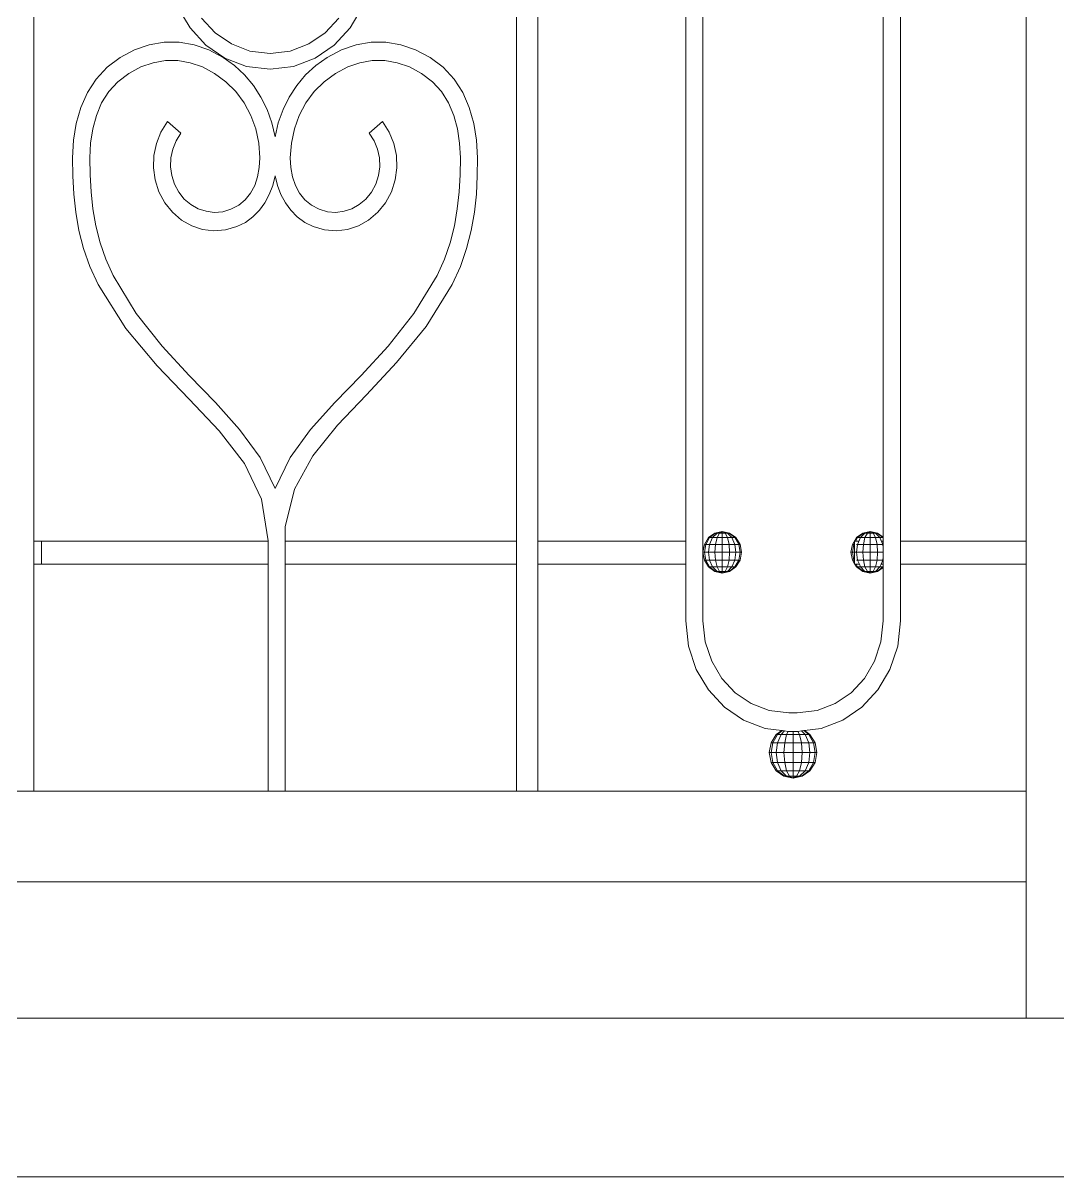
# Model space of a CAD drawing. Header units: millimetres. Extents: x 1832547 to 2001569, y -558009 to -417808.
# Drawn here: x 1987072 to 1987528, y -528144 to -527635 of the extents above; entities that cross this region are included whole.
import ezdxf

# ---------------------------------------------------------------- set-up
doc = ezdxf.new("R2010")
doc.units = ezdxf.units.MM
doc.header["$MEASUREMENT"] = 0
doc.layers.add('CA.thay 145', color=145, linetype='CONTINUOUS', lineweight=18)
doc.layers.add('CA_manh 08', color=8, linetype='CONTINUOUS', lineweight=9)

msp = doc.modelspace()

# ---------------------------------------------------------------- linework, layer by layer
at = {"layer": 'CA.thay 145'}
msp.add_lwpolyline([(1991872.8, -528143.59), (1983421.69, -528143.59)], dxfattribs=at)
at = {"layer": 'CA_manh 08'}
for p, q in [((1987076.45, -527351.16), (1987076.45, -527863.43)), ((1987289.06, -527863.43), (1987289.06, -527351.16)), ((1987298.52, -527351.16), (1987298.52, -527863.43)), ((1987363.69, -527863.43), (1987363.69, -527351.16)), ((1987450.7, -527861.66), (1987450.7, -527351.77)), ((1987458.27, -527351.16), (1987458.27, -527863.43)), ((1987513.69, -527863.43), (1987513.69, -527351.16)), ((1987371.25, -527352.13), (1987371.25, -527868.32)), ((1987139.93, -527628.26), (1987145.27, -527637.27)), ((1987215.82, -527637.27), (1987221.16, -527628.26)), ((1987156.3, -527639.4), (1987150.3, -527632.95)), ((1987210.8, -527632.95), (1987204.79, -527639.4)), ((1987145.27, -527637.27), (1987152.28, -527644.8)), ((1987163.5, -527644.32), (1987156.3, -527639.4)), ((1987204.79, -527639.4), (1987197.59, -527644.32)), ((1987208.82, -527644.8), (1987215.82, -527637.27)), ((1987114.48, -527650.24), (1987120.85, -527646.89)), ((1987120.85, -527646.89), (1987127.34, -527644.66)), ((1987127.34, -527644.66), (1987133.89, -527643.54)), ((1987133.89, -527643.54), (1987140.47, -527643.54)), ((1987140.47, -527643.54), (1987147.03, -527644.66)), ((1987147.03, -527644.66), (1987153.52, -527646.89)), ((1987152.28, -527644.8), (1987160.67, -527650.54)), ((1987153.52, -527646.89), (1987159.89, -527650.24)), ((1987171.66, -527647.45), (1987163.5, -527644.32)), ((1987197.59, -527644.32), (1987189.43, -527647.45)), ((1987200.42, -527650.54), (1987208.82, -527644.8)), ((1987205.62, -527650.24), (1987211.99, -527646.89)), ((1987211.99, -527646.89), (1987218.48, -527644.66)), ((1987218.48, -527644.66), (1987225.03, -527643.54)), ((1987225.03, -527643.54), (1987231.61, -527643.54)), ((1987231.61, -527643.54), (1987238.17, -527644.66)), ((1987238.17, -527644.66), (1987244.66, -527646.89)), ((1987251.03, -527650.24), (1987244.66, -527646.89)), ((1987108.69, -527654.6), (1987114.48, -527650.24)), ((1987134.46, -527651.64), (1987129.01, -527652.58)), ((1987139.92, -527651.64), (1987134.46, -527651.64)), ((1987145.36, -527652.58), (1987139.92, -527651.64)), ((1987159.89, -527650.24), (1987164.86, -527653.79)), ((1987160.67, -527650.54), (1987170.19, -527654.19)), ((1987180.55, -527648.56), (1987171.66, -527647.45)), ((1987189.43, -527647.45), (1987180.55, -527648.56)), ((1987190.91, -527654.19), (1987200.42, -527650.54)), ((1987200.65, -527653.79), (1987205.62, -527650.24)), ((1987225.59, -527651.64), (1987220.15, -527652.58)), ((1987231.05, -527651.64), (1987225.59, -527651.64)), ((1987236.49, -527652.58), (1987231.05, -527651.64)), ((1987251.03, -527650.24), (1987256.81, -527654.6)), ((1987103.91, -527659.81), (1987108.69, -527654.6)), ((1987123.61, -527654.46), (1987118.26, -527657.28)), ((1987123.61, -527654.46), (1987129.01, -527652.58)), ((1987150.77, -527654.46), (1987145.36, -527652.58)), ((1987156.11, -527657.28), (1987150.77, -527654.46)), ((1987164.86, -527653.79), (1987169.31, -527657.93)), ((1987170.19, -527654.19), (1987180.55, -527655.48)), ((1987180.55, -527655.48), (1987190.91, -527654.19)), ((1987196.2, -527657.93), (1987200.65, -527653.79)), ((1987214.74, -527654.46), (1987209.4, -527657.28)), ((1987220.15, -527652.58), (1987214.74, -527654.46)), ((1987241.9, -527654.46), (1987236.49, -527652.58)), ((1987247.25, -527657.28), (1987241.9, -527654.46)), ((1987256.81, -527654.6), (1987261.59, -527659.81)), ((1987100.1, -527665.73), (1987103.91, -527659.81)), ((1987113.42, -527660.95), (1987109.46, -527665.33)), ((1987118.26, -527657.28), (1987113.42, -527660.95)), ((1987161.11, -527660.95), (1987156.11, -527657.28)), ((1987165.48, -527665.32), (1987161.11, -527660.95)), ((1987169.31, -527657.93), (1987173.22, -527662.6)), ((1987192.29, -527662.6), (1987196.2, -527657.93)), ((1987204.4, -527660.95), (1987200.03, -527665.32)), ((1987209.4, -527657.28), (1987204.4, -527660.95)), ((1987252.09, -527660.95), (1987247.25, -527657.28)), ((1987256.04, -527665.33), (1987252.09, -527660.95)), ((1987261.59, -527659.81), (1987265.41, -527665.73)), ((1987097.19, -527672.27), (1987100.1, -527665.73)), ((1987109.46, -527665.33), (1987106.34, -527670.31)), ((1987169.16, -527670.3), (1987165.48, -527665.32)), ((1987173.22, -527662.6), (1987176.54, -527667.72)), ((1987188.96, -527667.72), (1987192.29, -527662.6)), ((1987200.03, -527665.32), (1987196.35, -527670.3)), ((1987259.17, -527670.31), (1987256.04, -527665.33)), ((1987265.41, -527665.73), (1987268.31, -527672.27)), ((1987095.17, -527679.31), (1987097.19, -527672.27)), ((1987106.34, -527670.31), (1987104, -527675.81)), ((1987172.1, -527675.8), (1987169.16, -527670.3)), ((1987176.54, -527667.72), (1987179.26, -527673.24)), ((1987186.24, -527673.24), (1987188.96, -527667.72)), ((1987196.35, -527670.3), (1987193.4, -527675.8)), ((1987261.51, -527675.81), (1987259.17, -527670.31)), ((1987268.31, -527672.27), (1987270.34, -527679.31)), ((1987104, -527675.81), (1987102.38, -527681.74)), ((1987174.27, -527681.72), (1987172.1, -527675.8)), ((1987179.26, -527673.24), (1987181.34, -527679.09)), ((1987184.16, -527679.09), (1987186.24, -527673.24)), ((1987193.4, -527675.8), (1987191.24, -527681.72)), ((1987263.12, -527681.74), (1987261.51, -527675.81)), ((1987093.97, -527686.74), (1987095.17, -527679.31)), ((1987102.38, -527681.74), (1987101.44, -527688.01)), ((1987132.46, -527683.15), (1987135.39, -527678.52)), ((1987135.39, -527678.52), (1987141.25, -527683.67)), ((1987175.6, -527687.97), (1987174.27, -527681.72)), ((1987181.34, -527679.09), (1987182.75, -527685.22)), ((1987182.75, -527685.22), (1987184.16, -527679.09)), ((1987191.24, -527681.72), (1987189.91, -527687.97)), ((1987224.26, -527683.67), (1987230.11, -527678.52)), ((1987230.11, -527678.52), (1987233.05, -527683.15)), ((1987264.06, -527688.01), (1987263.12, -527681.74)), ((1987270.34, -527679.31), (1987271.54, -527686.74)), ((1987093.56, -527694.46), (1987093.97, -527686.74)), ((1987130.43, -527688.18), (1987132.46, -527683.15)), ((1987139.12, -527687.03), (1987137.64, -527690.67)), ((1987141.25, -527683.67), (1987139.12, -527687.03)), ((1987226.39, -527687.03), (1987224.26, -527683.67)), ((1987227.87, -527690.67), (1987226.39, -527687.03)), ((1987233.05, -527683.15), (1987235.08, -527688.18)), ((1987271.54, -527686.74), (1987271.95, -527694.46)), ((1987101.44, -527688.01), (1987101.12, -527694.52)), ((1987129.31, -527693.47), (1987130.43, -527688.18)), ((1987137.64, -527690.67), (1987136.83, -527694.49)), ((1987176.05, -527694.45), (1987175.6, -527687.97)), ((1987189.91, -527687.97), (1987189.46, -527694.45)), ((1987228.68, -527694.49), (1987227.87, -527690.67)), ((1987235.08, -527688.18), (1987236.19, -527693.47)), ((1987264.38, -527694.52), (1987264.06, -527688.01)), ((1987093.65, -527702.48), (1987093.56, -527694.46)), ((1987101.12, -527694.52), (1987101.22, -527701.95)), ((1987129.12, -527698.87), (1987129.31, -527693.47)), ((1987136.83, -527694.49), (1987136.68, -527698.4)), ((1987175.8, -527698.78), (1987176.05, -527694.45)), ((1987189.46, -527694.45), (1987189.71, -527698.78)), ((1987228.83, -527698.4), (1987228.68, -527694.49)), ((1987236.19, -527693.47), (1987236.38, -527698.87)), ((1987264.28, -527701.95), (1987264.38, -527694.52)), ((1987271.95, -527694.46), (1987271.85, -527702.48)), ((1987094.08, -527710.48), (1987093.65, -527702.48)), ((1987101.22, -527701.95), (1987101.65, -527709.46)), ((1987129.86, -527704.23), (1987129.12, -527698.87)), ((1987136.68, -527698.4), (1987137.2, -527702.29)), ((1987137.2, -527702.29), (1987138.41, -527706.04)), ((1987173.76, -527706.64), (1987175.04, -527702.86)), ((1987175.04, -527702.86), (1987175.8, -527698.78)), ((1987182.75, -527702.48), (1987181.69, -527706.68)), ((1987183.82, -527706.68), (1987182.75, -527702.48)), ((1987189.71, -527698.78), (1987190.47, -527702.86)), ((1987190.47, -527702.86), (1987191.75, -527706.64)), ((1987227.1, -527706.04), (1987228.3, -527702.29)), ((1987228.3, -527702.29), (1987228.83, -527698.4)), ((1987236.38, -527698.87), (1987235.65, -527704.23)), ((1987263.86, -527709.46), (1987264.28, -527701.95)), ((1987271.85, -527702.48), (1987271.43, -527710.48)), ((1987131.52, -527709.41), (1987129.86, -527704.23)), ((1987138.41, -527706.04), (1987140.29, -527709.57)), ((1987171.96, -527710.03), (1987173.76, -527706.64)), ((1987181.69, -527706.68), (1987180.17, -527710.64)), ((1987185.33, -527710.64), (1987183.82, -527706.68)), ((1987191.75, -527706.64), (1987193.55, -527710.03)), ((1987225.21, -527709.57), (1987227.1, -527706.04)), ((1987235.65, -527704.23), (1987233.99, -527709.41)), ((1987094.93, -527718.47), (1987094.08, -527710.48)), ((1987101.65, -527709.46), (1987102.47, -527716.98)), ((1987134.12, -527714.27), (1987131.52, -527709.41)), ((1987140.29, -527709.57), (1987142.76, -527712.64)), ((1987142.76, -527712.64), (1987145.65, -527715.1)), ((1987166.75, -527715.37), (1987169.62, -527712.96)), ((1987169.62, -527712.96), (1987171.96, -527710.03)), ((1987180.17, -527710.64), (1987178.22, -527714.31)), ((1987187.29, -527714.31), (1987185.33, -527710.64)), ((1987193.55, -527710.03), (1987195.88, -527712.96)), ((1987195.88, -527712.96), (1987198.76, -527715.37)), ((1987219.85, -527715.1), (1987222.75, -527712.64)), ((1987222.75, -527712.64), (1987225.21, -527709.57)), ((1987233.99, -527709.41), (1987231.39, -527714.27)), ((1987263.04, -527716.98), (1987263.86, -527709.46)), ((1987271.43, -527710.48), (1987270.57, -527718.47)), ((1987102.47, -527716.98), (1987103.77, -527724.48)), ((1987137.53, -527718.51), (1987134.12, -527714.27)), ((1987145.65, -527715.1), (1987148.88, -527716.92)), ((1987148.88, -527716.92), (1987152.35, -527718.07)), ((1987152.35, -527718.07), (1987155.97, -527718.52)), ((1987159.66, -527718.23), (1987163.31, -527717.18)), ((1987163.31, -527717.18), (1987166.75, -527715.37)), ((1987175.82, -527717.62), (1987172.97, -527720.51)), ((1987178.22, -527714.31), (1987175.82, -527717.62)), ((1987189.69, -527717.62), (1987187.29, -527714.31)), ((1987192.53, -527720.51), (1987189.69, -527717.62)), ((1987198.76, -527715.37), (1987202.19, -527717.18)), ((1987202.19, -527717.18), (1987205.85, -527718.23)), ((1987209.53, -527718.52), (1987213.16, -527718.07)), ((1987213.16, -527718.07), (1987216.63, -527716.92)), ((1987216.63, -527716.92), (1987219.85, -527715.1)), ((1987231.39, -527714.27), (1987227.97, -527718.51)), ((1987261.73, -527724.48), (1987263.04, -527716.98)), ((1987096.33, -527726.45), (1987094.93, -527718.47)), ((1987141.54, -527721.91), (1987137.53, -527718.51)), ((1987146.01, -527724.43), (1987141.54, -527721.91)), ((1987155.97, -527718.52), (1987159.66, -527718.23)), ((1987169.69, -527722.92), (1987165.96, -527724.8)), ((1987172.97, -527720.51), (1987169.69, -527722.92)), ((1987195.82, -527722.92), (1987192.53, -527720.51)), ((1987199.55, -527724.8), (1987195.82, -527722.92)), ((1987205.85, -527718.23), (1987209.53, -527718.52)), ((1987223.97, -527721.91), (1987219.5, -527724.43)), ((1987227.97, -527718.51), (1987223.97, -527721.91)), ((1987270.57, -527718.47), (1987269.18, -527726.45)), ((1987098.36, -527734.41), (1987096.33, -527726.45)), ((1987103.77, -527724.48), (1987105.64, -527731.91)), ((1987150.81, -527726.02), (1987146.01, -527724.43)), ((1987155.83, -527726.64), (1987150.81, -527726.02)), ((1987160.92, -527726.24), (1987155.83, -527726.64)), ((1987165.96, -527724.8), (1987160.92, -527726.24)), ((1987204.59, -527726.24), (1987199.55, -527724.8)), ((1987209.68, -527726.64), (1987204.59, -527726.24)), ((1987214.69, -527726.02), (1987209.68, -527726.64)), ((1987219.5, -527724.43), (1987214.69, -527726.02)), ((1987259.87, -527731.91), (1987261.73, -527724.48)), ((1987269.18, -527726.45), (1987267.14, -527734.41)), ((1987105.64, -527731.91), (1987108.15, -527739.2)), ((1987257.36, -527739.2), (1987259.87, -527731.91)), ((1987101.14, -527742.35), (1987098.36, -527734.41)), ((1987267.14, -527734.41), (1987264.37, -527742.35)), ((1987104.77, -527750.28), (1987101.14, -527742.35)), ((1987108.15, -527739.2), (1987111.38, -527746.32)), ((1987254.13, -527746.32), (1987257.36, -527739.2)), ((1987264.37, -527742.35), (1987260.74, -527750.28)), ((1987111.38, -527746.32), (1987121.6, -527763.11)), ((1987243.9, -527763.11), (1987254.13, -527746.32)), ((1987116.94, -527769.65), (1987104.77, -527750.28)), ((1987260.74, -527750.28), (1987249.24, -527768.83)), ((1987121.6, -527763.11), (1987133, -527777.56)), ((1987232.51, -527777.56), (1987243.9, -527763.11)), ((1987249.24, -527768.83), (1987236.28, -527784.73)), ((1987130.75, -527786.15), (1987116.94, -527769.65)), ((1987133, -527777.56), (1987144.86, -527790.39)), ((1987220.64, -527790.39), (1987232.51, -527777.56)), ((1987144.92, -527800.86), (1987130.75, -527786.15)), ((1987236.28, -527784.73), (1987222.95, -527798.93)), ((1987144.86, -527790.39), (1987156.48, -527802.35)), ((1987209.03, -527802.35), (1987220.64, -527790.39)), ((1987222.95, -527798.93), (1987210.31, -527812.33)), ((1987158.16, -527814.84), (1987144.92, -527800.86)), ((1987156.48, -527802.35), (1987167.14, -527814.16)), ((1987198.37, -527814.16), (1987209.03, -527802.35)), ((1987167.14, -527814.16), (1987176.13, -527826.56)), ((1987189.37, -527826.56), (1987198.37, -527814.16)), ((1987210.31, -527812.33), (1987199.42, -527825.88)), ((1987169.22, -527829.19), (1987158.16, -527814.84)), ((1987176.8, -527844.98), (1987169.22, -527829.19)), ((1987176.13, -527826.56), (1987182.75, -527840.27)), ((1987182.75, -527840.27), (1987189.37, -527826.56)), ((1987199.42, -527825.88), (1987191.37, -527840.5)), ((1987179.65, -527863.29), (1987176.8, -527844.98)), ((1987191.37, -527840.5), (1987187.21, -527857.12)), ((1987187.21, -527857.12), (1987187.21, -527863.43)), ((1987373.75, -527861.85), (1987376.51, -527859.87)), ((1987374.2, -527861.85), (1987376.76, -527859.87)), ((1987375.51, -527861.85), (1987377.46, -527859.87)), ((1987376.51, -527859.87), (1987379.77, -527859.17)), ((1987376.76, -527859.87), (1987376.51, -527859.87)), ((1987376.76, -527859.87), (1987379.77, -527859.17)), ((1987376.76, -527859.87), (1987377.46, -527859.87)), ((1987377.46, -527859.87), (1987379.77, -527859.17)), ((1987377.46, -527859.87), (1987378.52, -527859.87)), ((1987377.46, -527861.85), (1987378.52, -527859.87)), ((1987378.52, -527859.87), (1987379.77, -527859.17)), ((1987378.52, -527859.87), (1987379.77, -527859.87)), ((1987379.77, -527859.17), (1987379.77, -527859.87)), ((1987381.01, -527859.87), (1987379.77, -527859.17)), ((1987382.07, -527859.87), (1987379.77, -527859.17)), ((1987382.77, -527859.87), (1987379.77, -527859.17)), ((1987383.02, -527859.87), (1987379.77, -527859.17)), ((1987379.77, -527859.87), (1987381.01, -527859.87)), ((1987379.77, -527859.87), (1987379.77, -527861.85)), ((1987381.01, -527859.87), (1987382.07, -527859.87)), ((1987382.07, -527861.85), (1987381.01, -527859.87)), ((1987382.07, -527859.87), (1987382.77, -527859.87)), ((1987384.02, -527861.85), (1987382.07, -527859.87)), ((1987382.77, -527859.87), (1987383.02, -527859.87)), ((1987385.33, -527861.85), (1987382.77, -527859.87)), ((1987385.78, -527861.85), (1987383.02, -527859.87)), ((1987438.93, -527861.85), (1987441.69, -527859.87)), ((1987439.39, -527861.85), (1987441.94, -527859.87)), ((1987440.69, -527861.85), (1987442.65, -527859.87)), ((1987441.69, -527859.87), (1987444.95, -527859.17)), ((1987441.94, -527859.87), (1987441.69, -527859.87)), ((1987441.94, -527859.87), (1987444.95, -527859.17)), ((1987441.94, -527859.87), (1987442.65, -527859.87)), ((1987442.65, -527859.87), (1987444.95, -527859.17)), ((1987442.65, -527859.87), (1987443.7, -527859.87)), ((1987442.65, -527861.85), (1987443.7, -527859.87)), ((1987443.7, -527859.87), (1987444.95, -527859.17)), ((1987443.7, -527859.87), (1987444.95, -527859.87)), ((1987444.95, -527859.17), (1987444.95, -527859.87)), ((1987446.2, -527859.87), (1987444.95, -527859.17)), ((1987447.25, -527859.87), (1987444.95, -527859.17)), ((1987447.96, -527859.87), (1987444.95, -527859.17)), ((1987448.21, -527859.87), (1987444.95, -527859.17)), ((1987444.95, -527859.87), (1987446.2, -527859.87)), ((1987444.95, -527859.87), (1987444.95, -527861.85)), ((1987446.2, -527859.87), (1987447.25, -527859.87)), ((1987447.25, -527861.85), (1987446.2, -527859.87)), ((1987447.25, -527859.87), (1987447.96, -527859.87)), ((1987449.21, -527861.85), (1987447.25, -527859.87)), ((1987447.96, -527859.87), (1987448.21, -527859.87)), ((1987450.51, -527861.85), (1987447.96, -527859.87)), ((1987450.7, -527861.66), (1987448.21, -527859.87)), ((1987076.45, -527863.43), (1987079.87, -527863.43)), ((1987076.45, -527873.59), (1987076.45, -527863.43)), ((1987079.87, -527863.43), (1987079.87, -527873.59)), ((1987079.87, -527863.43), (1987179.65, -527863.43)), ((1987179.65, -527863.43), (1987179.65, -527863.29)), ((1987179.65, -527873.59), (1987179.65, -527863.43)), ((1987187.21, -527863.43), (1987289.06, -527863.43)), ((1987187.21, -527863.43), (1987187.21, -527873.59)), ((1987289.06, -527873.59), (1987289.06, -527863.43)), ((1987298.52, -527863.43), (1987363.69, -527863.43)), ((1987298.52, -527863.43), (1987298.52, -527873.59)), ((1987363.69, -527873.59), (1987363.69, -527863.43)), ((1987371.25, -527868.32), (1987371.9, -527864.82)), ((1987371.9, -527864.82), (1987373.75, -527861.85)), ((1987371.9, -527864.82), (1987372.5, -527864.82)), ((1987371.9, -527868.32), (1987372.5, -527864.82)), ((1987372.5, -527864.82), (1987374.2, -527861.85)), ((1987372.5, -527864.82), (1987374.2, -527864.82)), ((1987373.75, -527861.85), (1987374.2, -527861.85)), ((1987373.75, -527868.32), (1987374.2, -527864.82)), ((1987374.2, -527861.85), (1987375.51, -527861.85)), ((1987374.2, -527864.82), (1987375.51, -527861.85)), ((1987374.2, -527864.82), (1987376.76, -527864.82)), ((1987375.51, -527861.85), (1987377.46, -527861.85)), ((1987376.51, -527868.32), (1987376.76, -527864.82)), ((1987376.76, -527864.82), (1987377.46, -527861.85)), ((1987376.76, -527864.82), (1987379.77, -527864.82)), ((1987377.46, -527861.85), (1987379.77, -527861.85)), ((1987379.77, -527861.85), (1987382.07, -527861.85)), ((1987379.77, -527861.85), (1987379.77, -527864.82)), ((1987379.77, -527864.82), (1987382.77, -527864.82)), ((1987379.77, -527864.82), (1987379.77, -527868.32)), ((1987382.07, -527861.85), (1987384.02, -527861.85)), ((1987382.77, -527864.82), (1987382.07, -527861.85)), ((1987382.77, -527864.82), (1987385.33, -527864.82)), ((1987383.02, -527868.32), (1987382.77, -527864.82)), ((1987384.02, -527861.85), (1987385.33, -527861.85)), ((1987385.33, -527864.82), (1987384.02, -527861.85)), ((1987385.33, -527861.85), (1987385.78, -527861.85)), ((1987387.03, -527864.82), (1987385.33, -527861.85)), ((1987385.33, -527864.82), (1987387.03, -527864.82)), ((1987385.78, -527868.32), (1987385.33, -527864.82)), ((1987387.63, -527864.82), (1987385.78, -527861.85)), ((1987387.03, -527864.82), (1987387.63, -527864.82)), ((1987387.63, -527868.32), (1987387.03, -527864.82)), ((1987388.28, -527868.32), (1987387.63, -527864.82)), ((1987436.44, -527868.32), (1987437.08, -527864.82)), ((1987437.08, -527864.82), (1987438.93, -527861.85)), ((1987437.08, -527864.82), (1987437.68, -527864.82)), ((1987437.08, -527868.32), (1987437.68, -527864.82)), ((1987437.68, -527864.82), (1987438.09, -527864.11)), ((1987437.68, -527864.82), (1987438.09, -527864.82)), ((1987438.48, -527863.43), (1987438.09, -527863.43)), ((1987438.09, -527863.43), (1987438.09, -527864.11)), ((1987438.09, -527864.11), (1987438.09, -527864.82)), ((1987438.09, -527864.82), (1987438.09, -527868.32)), ((1987438.48, -527863.43), (1987439.39, -527861.85)), ((1987439.88, -527863.43), (1987438.48, -527863.43)), ((1987438.86, -527864.82), (1987439.39, -527864.82)), ((1987438.93, -527861.85), (1987439.39, -527861.85)), ((1987438.93, -527868.32), (1987439.39, -527864.82)), ((1987439.39, -527861.85), (1987440.69, -527861.85)), ((1987439.39, -527864.82), (1987440.69, -527861.85)), ((1987439.39, -527864.82), (1987441.94, -527864.82)), ((1987440.69, -527861.85), (1987442.65, -527861.85)), ((1987441.69, -527868.32), (1987441.94, -527864.82)), ((1987441.94, -527864.82), (1987442.65, -527861.85)), ((1987441.94, -527864.82), (1987444.95, -527864.82)), ((1987442.65, -527861.85), (1987444.95, -527861.85)), ((1987444.95, -527861.85), (1987447.25, -527861.85)), ((1987444.95, -527861.85), (1987444.95, -527864.82)), ((1987444.95, -527864.82), (1987447.96, -527864.82)), ((1987444.95, -527864.82), (1987444.95, -527868.32)), ((1987447.25, -527861.85), (1987449.21, -527861.85)), ((1987447.96, -527864.82), (1987447.25, -527861.85)), ((1987447.96, -527864.82), (1987450.51, -527864.82)), ((1987448.21, -527868.32), (1987447.96, -527864.82)), ((1987449.21, -527861.85), (1987450.51, -527861.85)), ((1987450.51, -527864.82), (1987449.21, -527861.85)), ((1987450.7, -527863.43), (1987450.02, -527863.43)), ((1987450.51, -527861.85), (1987450.7, -527861.85)), ((1987450.7, -527862.19), (1987450.51, -527861.85)), ((1987450.51, -527864.82), (1987450.7, -527864.82)), ((1987450.7, -527866.29), (1987450.51, -527864.82)), ((1987450.7, -527861.85), (1987450.7, -527861.66)), ((1987450.7, -527862.19), (1987450.7, -527861.85)), ((1987450.7, -527863.43), (1987450.7, -527862.19)), ((1987450.7, -527864.82), (1987450.7, -527863.43)), ((1987450.7, -527866.29), (1987450.7, -527864.82)), ((1987513.69, -527863.43), (1987458.27, -527863.43)), ((1987458.27, -527863.43), (1987458.27, -527873.59)), ((1987513.69, -527863.43), (1987513.69, -527873.59)), ((1987371.25, -527868.32), (1987371.9, -527868.32)), ((1987371.9, -527871.82), (1987371.25, -527868.32)), ((1987371.25, -527868.32), (1987371.25, -527898.46)), ((1987371.9, -527868.32), (1987373.75, -527868.32)), ((1987372.5, -527871.82), (1987371.9, -527868.32)), ((1987373.75, -527868.32), (1987376.51, -527868.32)), ((1987374.2, -527871.82), (1987373.75, -527868.32)), ((1987376.51, -527868.32), (1987379.77, -527868.32)), ((1987376.76, -527871.82), (1987376.51, -527868.32)), ((1987379.77, -527868.32), (1987383.02, -527868.32)), ((1987379.77, -527868.32), (1987379.77, -527871.82)), ((1987382.77, -527871.82), (1987383.02, -527868.32)), ((1987383.02, -527868.32), (1987385.78, -527868.32)), ((1987385.33, -527871.82), (1987385.78, -527868.32)), ((1987385.78, -527868.32), (1987387.63, -527868.32)), ((1987387.03, -527871.82), (1987387.63, -527868.32)), ((1987387.63, -527868.32), (1987388.28, -527868.32)), ((1987387.63, -527871.82), (1987388.28, -527868.32)), ((1987436.44, -527868.32), (1987437.08, -527868.32)), ((1987437.08, -527871.82), (1987436.44, -527868.32)), ((1987437.68, -527871.82), (1987437.08, -527868.32)), ((1987437.08, -527868.32), (1987438.09, -527868.32)), ((1987438.09, -527868.32), (1987438.93, -527868.32)), ((1987438.09, -527868.32), (1987438.09, -527871.82)), ((1987438.93, -527868.32), (1987441.69, -527868.32)), ((1987439.39, -527871.82), (1987438.93, -527868.32)), ((1987441.69, -527868.32), (1987444.95, -527868.32)), ((1987441.94, -527871.82), (1987441.69, -527868.32)), ((1987444.95, -527868.32), (1987448.21, -527868.32)), ((1987444.95, -527868.32), (1987444.95, -527871.82)), ((1987447.96, -527871.82), (1987448.21, -527868.32)), ((1987448.21, -527868.32), (1987450.7, -527868.32)), ((1987450.51, -527871.82), (1987450.7, -527870.35)), ((1987450.7, -527868.32), (1987450.7, -527866.29)), ((1987450.7, -527870.35), (1987450.7, -527868.32)), ((1987450.7, -527871.82), (1987450.7, -527870.35)), ((1987079.87, -527873.59), (1987076.45, -527873.59)), ((1987076.45, -527873.59), (1987076.45, -527973.59)), ((1987179.65, -527873.59), (1987079.87, -527873.59)), ((1987179.65, -527973.59), (1987179.65, -527873.59)), ((1987289.06, -527873.59), (1987187.21, -527873.59)), ((1987187.21, -527973.59), (1987187.21, -527873.59)), ((1987289.06, -527973.59), (1987289.06, -527873.59)), ((1987363.69, -527873.59), (1987298.52, -527873.59)), ((1987298.52, -527873.59), (1987298.52, -527973.59)), ((1987363.69, -527898.49), (1987363.69, -527873.59)), ((1987371.9, -527871.82), (1987372.5, -527871.82)), ((1987373.75, -527874.78), (1987371.9, -527871.82)), ((1987372.5, -527871.82), (1987374.2, -527871.82)), ((1987374.2, -527874.78), (1987372.5, -527871.82)), ((1987374.2, -527874.78), (1987373.75, -527874.78)), ((1987376.51, -527876.77), (1987373.75, -527874.78)), ((1987374.2, -527871.82), (1987376.76, -527871.82)), ((1987375.51, -527874.78), (1987374.2, -527871.82)), ((1987374.2, -527874.78), (1987375.51, -527874.78)), ((1987376.76, -527876.77), (1987374.2, -527874.78)), ((1987375.51, -527874.78), (1987377.46, -527874.78)), ((1987377.46, -527876.77), (1987375.51, -527874.78)), ((1987376.76, -527871.82), (1987379.77, -527871.82)), ((1987377.46, -527874.78), (1987376.76, -527871.82)), ((1987377.46, -527874.78), (1987379.77, -527874.78)), ((1987378.52, -527876.77), (1987377.46, -527874.78)), ((1987379.77, -527871.82), (1987382.77, -527871.82)), ((1987379.77, -527871.82), (1987379.77, -527874.78)), ((1987379.77, -527874.78), (1987382.07, -527874.78)), ((1987379.77, -527874.78), (1987379.77, -527876.77)), ((1987381.01, -527876.77), (1987382.07, -527874.78)), ((1987382.07, -527874.78), (1987382.77, -527871.82)), ((1987382.07, -527874.78), (1987384.02, -527874.78)), ((1987382.07, -527876.77), (1987384.02, -527874.78)), ((1987382.77, -527871.82), (1987385.33, -527871.82)), ((1987382.77, -527876.77), (1987385.33, -527874.78)), ((1987383.02, -527876.77), (1987385.78, -527874.78)), ((1987384.02, -527874.78), (1987385.33, -527871.82)), ((1987384.02, -527874.78), (1987385.33, -527874.78)), ((1987385.33, -527871.82), (1987387.03, -527871.82)), ((1987385.33, -527874.78), (1987387.03, -527871.82)), ((1987385.33, -527874.78), (1987385.78, -527874.78)), ((1987385.78, -527874.78), (1987387.63, -527871.82)), ((1987387.03, -527871.82), (1987387.63, -527871.82)), ((1987437.08, -527871.82), (1987437.68, -527871.82)), ((1987438.09, -527873.43), (1987437.08, -527871.82)), ((1987437.68, -527871.82), (1987438.09, -527871.82)), ((1987438.09, -527872.53), (1987437.68, -527871.82)), ((1987438.09, -527871.82), (1987438.09, -527872.53)), ((1987438.09, -527872.53), (1987438.09, -527873.43)), ((1987438.09, -527873.59), (1987438.09, -527873.43)), ((1987438.19, -527873.59), (1987438.09, -527873.59)), ((1987438.93, -527874.78), (1987438.19, -527873.59)), ((1987438.19, -527873.59), (1987438.7, -527873.59)), ((1987439.39, -527874.78), (1987438.7, -527873.59)), ((1987438.7, -527873.59), (1987440.16, -527873.59)), ((1987438.86, -527871.82), (1987439.39, -527871.82)), ((1987439.39, -527874.78), (1987438.93, -527874.78)), ((1987441.69, -527876.77), (1987438.93, -527874.78)), ((1987439.39, -527871.82), (1987441.94, -527871.82)), ((1987440.16, -527873.59), (1987439.39, -527871.82)), ((1987439.39, -527874.78), (1987440.69, -527874.78)), ((1987441.94, -527876.77), (1987439.39, -527874.78)), ((1987440.69, -527874.78), (1987440.16, -527873.59)), ((1987440.69, -527874.78), (1987442.65, -527874.78)), ((1987442.65, -527876.77), (1987440.69, -527874.78)), ((1987441.94, -527871.82), (1987444.95, -527871.82)), ((1987442.65, -527874.78), (1987441.94, -527871.82)), ((1987442.65, -527874.78), (1987444.95, -527874.78)), ((1987443.7, -527876.77), (1987442.65, -527874.78)), ((1987444.95, -527871.82), (1987447.96, -527871.82)), ((1987444.95, -527871.82), (1987444.95, -527874.78)), ((1987444.95, -527874.78), (1987447.25, -527874.78)), ((1987444.95, -527874.78), (1987444.95, -527876.77)), ((1987446.2, -527876.77), (1987447.25, -527874.78)), ((1987447.25, -527874.78), (1987447.96, -527871.82)), ((1987447.25, -527874.78), (1987449.21, -527874.78)), ((1987447.25, -527876.77), (1987449.21, -527874.78)), ((1987447.96, -527871.82), (1987450.51, -527871.82)), ((1987447.96, -527876.77), (1987450.51, -527874.78)), ((1987448.21, -527876.77), (1987450.7, -527874.97)), ((1987449.21, -527874.78), (1987449.75, -527873.59)), ((1987449.21, -527874.78), (1987450.51, -527874.78)), ((1987449.75, -527873.59), (1987450.51, -527871.82)), ((1987449.75, -527873.59), (1987450.7, -527873.59)), ((1987450.51, -527871.82), (1987450.7, -527871.82)), ((1987450.51, -527874.78), (1987450.7, -527874.45)), ((1987450.51, -527874.78), (1987450.7, -527874.78)), ((1987450.7, -527873.59), (1987450.7, -527871.82)), ((1987450.7, -527874.45), (1987450.7, -527873.59)), ((1987450.7, -527874.78), (1987450.7, -527874.45)), ((1987450.7, -527874.97), (1987450.7, -527874.78)), ((1987450.7, -527898.46), (1987450.7, -527874.97)), ((1987458.27, -527873.59), (1987513.69, -527873.59)), ((1987458.27, -527873.59), (1987458.27, -527898.49)), ((1987513.69, -527973.59), (1987513.69, -527873.59)), ((1987376.51, -527876.77), (1987376.76, -527876.77)), ((1987379.77, -527877.46), (1987376.51, -527876.77)), ((1987376.76, -527876.77), (1987377.46, -527876.77)), ((1987379.77, -527877.46), (1987376.76, -527876.77)), ((1987377.46, -527876.77), (1987378.52, -527876.77)), ((1987379.77, -527877.46), (1987377.46, -527876.77)), ((1987378.52, -527876.77), (1987379.77, -527876.77)), ((1987379.77, -527877.46), (1987378.52, -527876.77)), ((1987379.77, -527876.77), (1987381.01, -527876.77)), ((1987379.77, -527877.46), (1987381.01, -527876.77)), ((1987379.77, -527876.77), (1987379.77, -527877.46)), ((1987379.77, -527877.46), (1987382.07, -527876.77)), ((1987379.77, -527877.46), (1987382.77, -527876.77)), ((1987379.77, -527877.46), (1987383.02, -527876.77)), ((1987381.01, -527876.77), (1987382.07, -527876.77)), ((1987382.07, -527876.77), (1987382.77, -527876.77)), ((1987382.77, -527876.77), (1987383.02, -527876.77)), ((1987441.69, -527876.77), (1987441.94, -527876.77)), ((1987444.95, -527877.46), (1987441.69, -527876.77)), ((1987441.94, -527876.77), (1987442.65, -527876.77)), ((1987444.95, -527877.46), (1987441.94, -527876.77)), ((1987442.65, -527876.77), (1987443.7, -527876.77)), ((1987444.95, -527877.46), (1987442.65, -527876.77)), ((1987443.7, -527876.77), (1987444.95, -527876.77)), ((1987444.95, -527877.46), (1987443.7, -527876.77)), ((1987444.95, -527876.77), (1987446.2, -527876.77)), ((1987444.95, -527877.46), (1987446.2, -527876.77)), ((1987444.95, -527876.77), (1987444.95, -527877.46)), ((1987444.95, -527877.46), (1987447.25, -527876.77)), ((1987444.95, -527877.46), (1987447.96, -527876.77)), ((1987444.95, -527877.46), (1987448.21, -527876.77)), ((1987446.2, -527876.77), (1987447.25, -527876.77)), ((1987447.25, -527876.77), (1987447.96, -527876.77)), ((1987447.96, -527876.77), (1987448.21, -527876.77)), ((1987364.89, -527909.67), (1987363.69, -527898.49)), ((1987371.25, -527898.46), (1987372.25, -527907.78)), ((1987449.7, -527907.78), (1987450.7, -527898.46)), ((1987458.27, -527898.49), (1987457.07, -527909.67)), ((1987368.3, -527919.93), (1987364.89, -527909.67)), ((1987372.25, -527907.78), (1987375.1, -527916.34)), ((1987446.85, -527916.34), (1987449.7, -527907.78)), ((1987457.07, -527909.67), (1987453.65, -527919.93)), ((1987375.1, -527916.34), (1987379.58, -527923.89)), ((1987442.38, -527923.89), (1987446.85, -527916.34)), ((1987373.67, -527928.99), (1987368.3, -527919.93)), ((1987453.65, -527919.93), (1987448.29, -527928.99)), ((1987379.58, -527923.89), (1987385.44, -527930.19)), ((1987436.51, -527930.19), (1987442.38, -527923.89)), ((1987380.7, -527936.54), (1987373.67, -527928.99)), ((1987385.44, -527930.19), (1987392.47, -527935)), ((1987429.48, -527935), (1987436.51, -527930.19)), ((1987448.29, -527928.99), (1987441.26, -527936.54)), ((1987389.13, -527942.3), (1987380.7, -527936.54)), ((1987392.47, -527935), (1987400.44, -527938.06)), ((1987421.51, -527938.06), (1987429.48, -527935)), ((1987441.26, -527936.54), (1987432.83, -527942.3)), ((1987400.44, -527938.06), (1987409.12, -527939.13)), ((1987409.12, -527939.13), (1987412.84, -527939.13)), ((1987412.84, -527939.13), (1987421.51, -527938.06)), ((1987398.68, -527945.97), (1987389.13, -527942.3)), ((1987405.95, -527946.87), (1987398.68, -527945.97)), ((1987403.55, -527948.6), (1987405.95, -527946.87)), ((1987404.11, -527948.6), (1987406.28, -527946.91)), ((1987406.28, -527946.91), (1987405.95, -527946.87)), ((1987407.26, -527947.04), (1987406.28, -527946.91)), ((1987415.68, -527946.91), (1987414.7, -527947.03)), ((1987416.01, -527946.87), (1987415.68, -527946.91)), ((1987417.85, -527948.6), (1987415.68, -527946.91)), ((1987423.27, -527945.97), (1987416.01, -527946.87)), ((1987418.42, -527948.6), (1987416.01, -527946.87)), ((1987432.83, -527942.3), (1987423.27, -527945.97)), ((1987401.27, -527952.26), (1987403.55, -527948.6)), ((1987402.01, -527952.26), (1987404.11, -527948.6)), ((1987403.55, -527948.6), (1987404.11, -527948.6)), ((1987404.11, -527948.6), (1987405.73, -527948.6)), ((1987404.11, -527952.26), (1987405.73, -527948.6)), ((1987405.73, -527948.6), (1987407.26, -527947.04)), ((1987405.73, -527948.6), (1987408.14, -527948.6)), ((1987408.86, -527947.23), (1987407.26, -527947.04)), ((1987407.27, -527952.26), (1987408.14, -527948.6)), ((1987408.14, -527948.6), (1987408.86, -527947.23)), ((1987408.14, -527948.6), (1987410.98, -527948.6)), ((1987409.09, -527947.26), (1987408.86, -527947.23)), ((1987410.98, -527947.26), (1987409.09, -527947.26)), ((1987410.98, -527947.26), (1987410.98, -527948.6)), ((1987412.87, -527947.26), (1987410.98, -527947.26)), ((1987410.98, -527948.6), (1987413.83, -527948.6)), ((1987410.98, -527948.6), (1987410.98, -527952.26)), ((1987413.1, -527947.23), (1987412.87, -527947.26)), ((1987414.7, -527947.03), (1987413.1, -527947.23)), ((1987413.83, -527948.6), (1987413.1, -527947.23)), ((1987413.83, -527948.6), (1987416.24, -527948.6)), ((1987414.7, -527952.26), (1987413.83, -527948.6)), ((1987416.24, -527948.6), (1987414.7, -527947.03)), ((1987416.24, -527948.6), (1987417.85, -527948.6)), ((1987417.85, -527952.26), (1987416.24, -527948.6)), ((1987417.85, -527948.6), (1987418.42, -527948.6)), ((1987419.96, -527952.26), (1987417.85, -527948.6)), ((1987420.7, -527952.26), (1987418.42, -527948.6)), ((1987400.47, -527956.58), (1987401.27, -527952.26)), ((1987400.47, -527956.58), (1987401.27, -527956.58)), ((1987401.27, -527960.91), (1987400.47, -527956.58)), ((1987401.27, -527952.26), (1987402.01, -527952.26)), ((1987401.27, -527956.58), (1987402.01, -527952.26)), ((1987401.27, -527956.58), (1987403.55, -527956.58)), ((1987402.01, -527960.91), (1987401.27, -527956.58)), ((1987402.01, -527952.26), (1987404.11, -527952.26)), ((1987403.55, -527956.58), (1987404.11, -527952.26)), ((1987403.55, -527956.58), (1987406.96, -527956.58)), ((1987404.11, -527960.91), (1987403.55, -527956.58)), ((1987404.11, -527952.26), (1987407.27, -527952.26)), ((1987406.96, -527956.58), (1987407.27, -527952.26)), ((1987406.96, -527956.58), (1987410.98, -527956.58)), ((1987407.27, -527960.91), (1987406.96, -527956.58)), ((1987407.27, -527952.26), (1987410.98, -527952.26)), ((1987410.98, -527952.26), (1987414.7, -527952.26)), ((1987410.98, -527952.26), (1987410.98, -527956.58)), ((1987410.98, -527956.58), (1987415.01, -527956.58)), ((1987410.98, -527956.58), (1987410.98, -527960.91)), ((1987414.7, -527952.26), (1987417.85, -527952.26)), ((1987415.01, -527956.58), (1987414.7, -527952.26)), ((1987414.7, -527960.91), (1987415.01, -527956.58)), ((1987415.01, -527956.58), (1987418.42, -527956.58)), ((1987417.85, -527952.26), (1987419.96, -527952.26)), ((1987418.42, -527956.58), (1987417.85, -527952.26)), ((1987417.85, -527960.91), (1987418.42, -527956.58)), ((1987418.42, -527956.58), (1987420.7, -527956.58)), ((1987419.96, -527952.26), (1987420.7, -527952.26)), ((1987420.7, -527956.58), (1987419.96, -527952.26)), ((1987419.96, -527960.91), (1987420.7, -527956.58)), ((1987421.5, -527956.58), (1987420.7, -527952.26)), ((1987420.7, -527956.58), (1987421.5, -527956.58)), ((1987420.7, -527960.91), (1987421.5, -527956.58)), ((1987401.27, -527960.91), (1987402.01, -527960.91)), ((1987403.55, -527964.57), (1987401.27, -527960.91)), ((1987402.01, -527960.91), (1987404.11, -527960.91)), ((1987404.11, -527964.57), (1987402.01, -527960.91)), ((1987404.11, -527960.91), (1987407.27, -527960.91)), ((1987405.73, -527964.57), (1987404.11, -527960.91)), ((1987407.27, -527960.91), (1987410.98, -527960.91)), ((1987408.14, -527964.57), (1987407.27, -527960.91)), ((1987410.98, -527960.91), (1987414.7, -527960.91)), ((1987410.98, -527960.91), (1987410.98, -527964.57)), ((1987413.83, -527964.57), (1987414.7, -527960.91)), ((1987414.7, -527960.91), (1987417.85, -527960.91)), ((1987416.24, -527964.57), (1987417.85, -527960.91)), ((1987417.85, -527960.91), (1987419.96, -527960.91)), ((1987417.85, -527964.57), (1987419.96, -527960.91)), ((1987418.42, -527964.57), (1987420.7, -527960.91)), ((1987419.96, -527960.91), (1987420.7, -527960.91)), ((1987404.11, -527964.57), (1987403.55, -527964.57)), ((1987406.96, -527967.02), (1987403.55, -527964.57)), ((1987404.11, -527964.57), (1987405.73, -527964.57)), ((1987407.27, -527967.02), (1987404.11, -527964.57)), ((1987405.73, -527964.57), (1987408.14, -527964.57)), ((1987408.14, -527967.02), (1987405.73, -527964.57)), ((1987406.96, -527967.02), (1987407.27, -527967.02)), ((1987410.98, -527967.88), (1987406.96, -527967.02)), ((1987407.27, -527967.02), (1987408.14, -527967.02)), ((1987410.98, -527967.88), (1987407.27, -527967.02)), ((1987408.14, -527964.57), (1987410.98, -527964.57)), ((1987409.44, -527967.02), (1987408.14, -527964.57)), ((1987408.14, -527967.02), (1987409.44, -527967.02)), ((1987410.98, -527967.88), (1987408.14, -527967.02)), ((1987409.44, -527967.02), (1987410.98, -527967.02)), ((1987410.98, -527967.88), (1987409.44, -527967.02)), ((1987410.98, -527964.57), (1987413.83, -527964.57)), ((1987410.98, -527964.57), (1987410.98, -527967.02)), ((1987410.98, -527967.02), (1987412.52, -527967.02)), ((1987410.98, -527967.88), (1987412.52, -527967.02)), ((1987410.98, -527967.02), (1987410.98, -527967.88)), ((1987410.98, -527967.88), (1987413.83, -527967.02)), ((1987410.98, -527967.88), (1987414.7, -527967.02)), ((1987410.98, -527967.88), (1987415.01, -527967.02)), ((1987412.52, -527967.02), (1987413.83, -527964.57)), ((1987412.52, -527967.02), (1987413.83, -527967.02)), ((1987413.83, -527964.57), (1987416.24, -527964.57)), ((1987413.83, -527967.02), (1987416.24, -527964.57)), ((1987413.83, -527967.02), (1987414.7, -527967.02)), ((1987414.7, -527967.02), (1987417.85, -527964.57)), ((1987414.7, -527967.02), (1987415.01, -527967.02)), ((1987415.01, -527967.02), (1987418.42, -527964.57)), ((1987416.24, -527964.57), (1987417.85, -527964.57)), ((1987417.85, -527964.57), (1987418.42, -527964.57)), ((1987293.97, -527973.59), (1986811.51, -527973.59)), ((1987066.99, -527973.59), (1987076.45, -527973.59)), ((1987076.45, -527973.59), (1987179.65, -527973.59)), ((1987179.65, -527973.59), (1987187.21, -527973.59)), ((1987187.21, -527973.59), (1987289.06, -527973.59)), ((1987289.06, -527973.59), (1987298.52, -527973.59)), ((1987298.52, -527973.59), (1987513.69, -527973.59)), ((1987513.69, -527973.59), (1987513.69, -528013.59)), ((1987513.69, -528013.59), (1986839.44, -528013.59)), ((1987513.69, -528073.59), (1987513.69, -528013.59)), ((1986839.44, -528073.59), (1987513.69, -528073.59)), ((1987513.69, -528073.59), (1987541.62, -528073.59)), ((1988310.99, -528143.59), (1986712.89, -528143.59))]:
    msp.add_line(p, q, dxfattribs=at)

doc.saveas('drawing.dxf')
